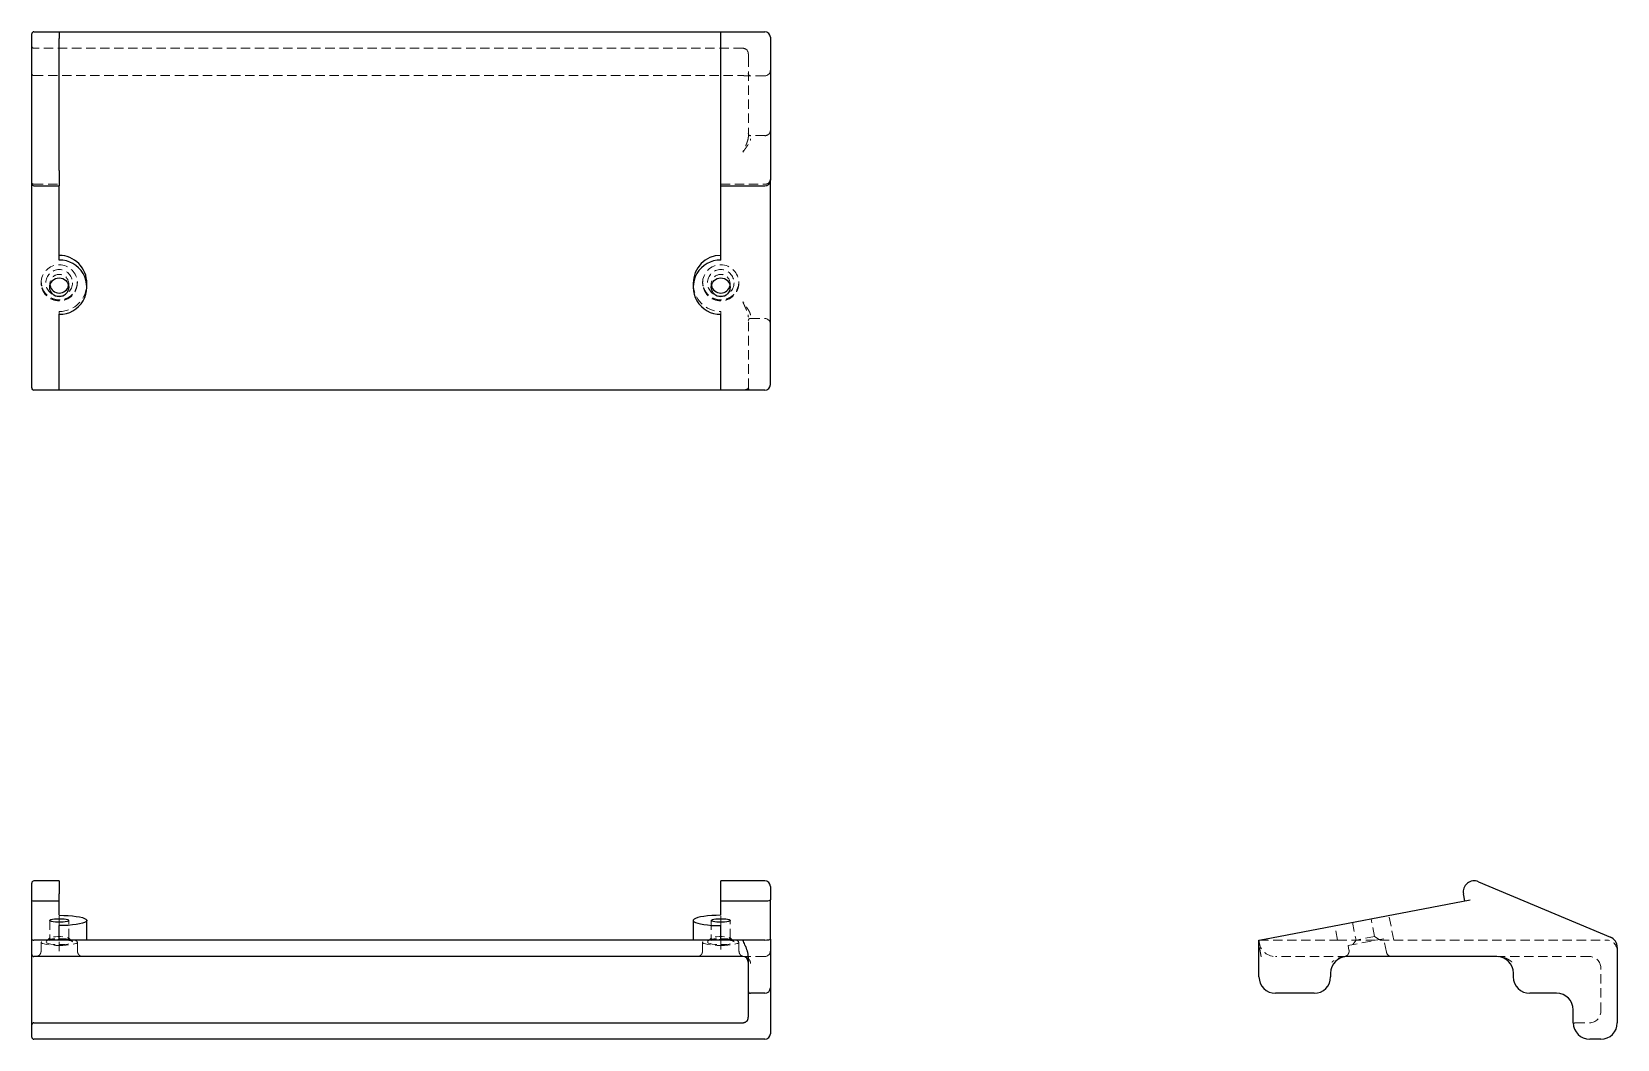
# Model space of a CAD drawing. Header units: millimetres. Extents: x 33 to 248, y 46 to 183.
import ezdxf

# ---------------------------------------------------------------- set-up
doc = ezdxf.new("R2010")
doc.units = ezdxf.units.MM
doc.linetypes.add('HIDDEN', pattern=[1.905, 1.27, -0.635])

msp = doc.modelspace()

# ---------------------------------------------------------------- linework, layer by layer
at = {"color": 7, "linetype": 'Continuous', "lineweight": 25}
for p, q in [((33.32, 182.64), (36.75, 182.64)), ((36.75, 182.64), (36.75, 181.72)), ((36.75, 182.64), (126.28, 182.64)), ((126.28, 182.64), (132.25, 182.64)), ((126.28, 181.72), (126.28, 182.64)), ((33.02, 181.61), (33.02, 182.34)), ((33.02, 163.74), (33.02, 181.61)), ((36.75, 163.86), (36.75, 181.72)), ((126.28, 163.86), (126.28, 181.72)), ((133, 181.89), (133, 181.43)), ((133, 181.43), (133, 163.57)), ((33.02, 162.09), (33.02, 163.74)), ((36.75, 163.86), (36.75, 161.79)), ((126.28, 161.79), (126.28, 163.86)), ((133, 163.57), (133, 162.53)), ((33.02, 134.44), (33.02, 162.09)), ((33.32, 161.79), (36.75, 161.79)), ((36.75, 151.73), (36.75, 161.79)), ((126.28, 161.79), (132.25, 161.79)), ((126.28, 151.73), (126.28, 161.79)), ((133, 134.88), (133, 162.53)), ((40.48, 148.06), (40.48, 148.57)), ((122.55, 148.57), (122.55, 148.06)), ((36.75, 134.14), (36.75, 144.4)), ((126.28, 134.14), (126.28, 144.4)), ((36.75, 134.14), (33.32, 134.14)), ((126.28, 134.14), (36.75, 134.14)), ((129.27, 134.14), (126.28, 134.14)), ((132.25, 134.14), (129.27, 134.14)), ((33.02, 66), (33.02, 67.42)), ((36.75, 67.72), (33.32, 67.72)), ((36.75, 67.72), (36.75, 65.95)), ((132.25, 67.72), (126.28, 67.72)), ((126.28, 65.95), (126.28, 67.72)), ((133, 66.97), (133, 66.09)), ((228.86, 67.6), (246.72, 60.09)), ((33.02, 65.07), (33.02, 66)), ((33.02, 59.77), (33.02, 65.07)), ((33.32, 65.02), (36.75, 65.02)), ((36.75, 65.02), (36.75, 65.95)), ((36.75, 63.06), (36.75, 65.02)), ((126.28, 65.02), (126.28, 65.95)), ((126.28, 63.06), (126.28, 65.02)), ((126.28, 65.02), (132.25, 65.02)), ((133, 66.09), (133, 65.16)), ((133, 59.85), (133, 65.16)), ((199.88, 59.85), (227.72, 65.16)), ((226.99, 65.02), (226.81, 65.95)), ((40.48, 59.71), (40.48, 62.36)), ((122.55, 62.36), (122.55, 59.71)), ((36.75, 59.71), (36.75, 61.67)), ((126.28, 59.71), (126.28, 61.67)), ((33.02, 57.77), (33.02, 59.77)), ((36.75, 59.71), (33.32, 59.71)), ((126.28, 59.71), (36.75, 59.71)), ((129.27, 59.71), (126.28, 59.71)), ((132.25, 59.71), (129.27, 59.71)), ((133, 59.85), (133, 54.74)), ((199.14, 59.71), (199.88, 59.85)), ((199.14, 54.74), (199.14, 59.71)), ((247.64, 58.72), (247.64, 48.52)), ((33.02, 55.98), (33.02, 57.77)), ((33.02, 50.01), (33.02, 55.98)), ((129.27, 57.47), (33.32, 57.47)), ((130.02, 54.74), (130.02, 57.44)), ((231.33, 57.47), (211.08, 57.47)), ((130.02, 52.8), (130.02, 54.74)), ((133, 54.74), (133, 53.25)), ((208.84, 55.23), (208.84, 54.74)), ((233.57, 54.74), (233.57, 55.23)), ((130.02, 50.26), (130.02, 52.8)), ((132.25, 52.5), (130.31, 52.5)), ((133, 53.25), (133, 50.26)), ((206.6, 52.5), (201.38, 52.5)), ((239.43, 52.5), (235.8, 52.5)), ((33.02, 48.22), (33.02, 50.01)), ((130.02, 49.26), (130.02, 50.26)), ((133, 50.26), (133, 48.52)), ((241.67, 48.52), (241.67, 50.26)), ((33.02, 46.58), (33.02, 48.22)), ((33.32, 48.52), (129.27, 48.52)), ((133, 48.52), (133, 47.03)), ((132.25, 46.28), (33.32, 46.28)), ((245.4, 46.28), (243.91, 46.28))]:
    msp.add_line(p, q, dxfattribs=at)
at = {"color": 7, "linetype": 'HIDDEN', "lineweight": 18}
for p, q in [((129.27, 180.4), (33.32, 180.4)), ((130.02, 178.91), (130.02, 179.65)), ((130.02, 168.38), (130.02, 178.91)), ((33.32, 176.69), (129.27, 176.69)), ((130.31, 176.67), (130, 176.67)), ((132.25, 176.67), (130.31, 176.67)), ((132.25, 168.57), (130.31, 168.57)), ((33.32, 161.99), (36.75, 161.99)), ((126.28, 161.99), (132.25, 161.99)), ((34.29, 148.85), (34.29, 148.62)), ((34.39, 148.21), (34.29, 148.85)), ((35.47, 148.53), (35.47, 148.06)), ((38.03, 148.06), (38.03, 148.53)), ((39.21, 148.62), (39.21, 148.85)), ((123.82, 148.85), (123.82, 148.62)), ((123.92, 148.21), (123.82, 148.85)), ((125, 148.53), (125, 148.06)), ((127.57, 148.06), (127.57, 148.53)), ((128.75, 148.62), (128.75, 148.85)), ((36.75, 144.77), (36.75, 144.4)), ((126.28, 144.77), (126.28, 144.4)), ((130.02, 136.38), (130.02, 144.02)), ((130.31, 143.84), (132.25, 143.84)), ((130.02, 134.44), (130.02, 136.38)), ((33.02, 134.44), (33.02, 134.44)), ((35.47, 62.36), (35.47, 59.94)), ((36.75, 61.67), (36.75, 63.06)), ((38.03, 59.94), (38.03, 62.36)), ((125, 62.36), (125, 59.94)), ((126.28, 61.67), (126.28, 63.06)), ((127.57, 59.94), (127.57, 62.36)), ((214.79, 60.18), (214.32, 62.6)), ((217.37, 59.71), (216.73, 63.06)), ((209.77, 59.71), (209.4, 61.67)), ((211.8, 62.12), (212.27, 59.7)), ((214.79, 60.18), (212.27, 59.7)), ((215.4, 59.77), (214.79, 60.18)), ((34.29, 59.43), (34.29, 58.22)), ((35.49, 59.99), (34.98, 59.5)), ((36.75, 58.22), (36.75, 59.71)), ((38.52, 59.5), (38.01, 59.99)), ((39.21, 58.22), (39.21, 59.43)), ((123.82, 59.43), (123.82, 58.22)), ((125.03, 59.99), (124.51, 59.5)), ((126.28, 59.71), (126.28, 58.22)), ((128.06, 59.5), (127.54, 59.99)), ((128.75, 58.22), (128.75, 59.43)), ((199.14, 59.71), (209.77, 59.71)), ((209.77, 59.71), (217.37, 59.71)), ((211.2, 58.97), (216.04, 59.89)), ((211.2, 58.97), (211.32, 58.36)), ((212.27, 59.7), (211.85, 59.09)), ((216.39, 58.08), (216.04, 59.89)), ((217.37, 59.71), (246.14, 59.71)), ((132.25, 57.47), (129.27, 57.47)), ((211.08, 57.47), (201.38, 57.47)), ((243.91, 57.47), (231.33, 57.47)), ((245.4, 50.01), (245.4, 55.98)), ((241.99, 48.52), (243.91, 48.52))]:
    msp.add_line(p, q, dxfattribs=at)
at = {"color": 7, "linetype": 'Continuous', "lineweight": 25, "flags": 128}
for points in [[(36.75, 62.6), (37.09, 62.59), (37.41, 62.57), (37.69, 62.53), (37.89, 62.47), (38, 62.41), (38.03, 62.35), (37.96, 62.28), (37.8, 62.23), (37.56, 62.18), (37.26, 62.14), (36.92, 62.13), (36.57, 62.13), (36.24, 62.14), (35.94, 62.18), (35.7, 62.23), (35.54, 62.28), (35.47, 62.35), (35.49, 62.41), (35.61, 62.47), (35.81, 62.53), (36.08, 62.57), (36.4, 62.59), (36.75, 62.6)], [(36.75, 63.06), (37.36, 63.05), (37.96, 63.02), (38.52, 62.98), (39.04, 62.91), (39.49, 62.84), (39.87, 62.75), (40.16, 62.64), (40.36, 62.53), (40.47, 62.42), (40.47, 62.31), (40.36, 62.19), (40.16, 62.08), (39.87, 61.98), (39.49, 61.89), (39.04, 61.81), (38.52, 61.75), (37.96, 61.7), (37.36, 61.67), (36.75, 61.67)], [(126.28, 63.06), (125.67, 63.05), (125.07, 63.02), (124.51, 62.98), (123.99, 62.91), (123.54, 62.84), (123.16, 62.75), (122.87, 62.64), (122.67, 62.53), (122.57, 62.42), (122.57, 62.31), (122.67, 62.19), (122.87, 62.08), (123.16, 61.98), (123.54, 61.89), (123.99, 61.81), (124.51, 61.75), (125.07, 61.7), (125.67, 61.67), (126.28, 61.67)], [(126.28, 62.6), (126.63, 62.59), (126.95, 62.57), (127.22, 62.53), (127.42, 62.47), (127.54, 62.41), (127.56, 62.35), (127.49, 62.28), (127.33, 62.23), (127.09, 62.18), (126.8, 62.14), (126.46, 62.13), (126.11, 62.13), (125.77, 62.14), (125.48, 62.18), (125.24, 62.23), (125.08, 62.28), (125.01, 62.35), (125.03, 62.41), (125.15, 62.47), (125.35, 62.53), (125.62, 62.57), (125.94, 62.59), (126.28, 62.6)]]:
    msp.add_lwpolyline(points, dxfattribs=at)
at = {"color": 7, "linetype": 'HIDDEN', "lineweight": 18, "flags": 128}
for points in [[(36.75, 59.7), (36.4, 59.71), (36.08, 59.74), (35.81, 59.78), (35.61, 59.83), (35.49, 59.9), (35.47, 59.96), (35.54, 60.03), (35.7, 60.08), (35.94, 60.13), (36.24, 60.16), (36.57, 60.18), (36.92, 60.18), (37.26, 60.16), (37.56, 60.13), (37.8, 60.08), (37.96, 60.03), (38.03, 59.96), (38, 59.9), (37.89, 59.83), (37.69, 59.78), (37.41, 59.74), (37.09, 59.71), (36.75, 59.7)], [(126.28, 59.7), (125.94, 59.71), (125.62, 59.74), (125.35, 59.78), (125.15, 59.83), (125.03, 59.9), (125.01, 59.96), (125.08, 60.03), (125.24, 60.08), (125.48, 60.13), (125.77, 60.16), (126.11, 60.18), (126.46, 60.18), (126.8, 60.16), (127.09, 60.13), (127.33, 60.08), (127.49, 60.03), (127.56, 59.96), (127.54, 59.9), (127.42, 59.83), (127.22, 59.78), (126.95, 59.74), (126.63, 59.71), (126.28, 59.7)], [(36.75, 58.97), (37.23, 58.98), (37.69, 59.01), (38.12, 59.05), (38.49, 59.11), (38.8, 59.18), (39.02, 59.26), (39.16, 59.34), (39.21, 59.43), (39.16, 59.52), (39.02, 59.61), (38.8, 59.69), (38.49, 59.76), (38.12, 59.81), (37.69, 59.86), (37.23, 59.88), (36.75, 59.89), (36.27, 59.88), (35.81, 59.86), (35.38, 59.81), (35.01, 59.76), (34.7, 59.69), (34.47, 59.61), (34.33, 59.52), (34.29, 59.43), (34.33, 59.34), (34.47, 59.26), (34.7, 59.18), (35.01, 59.11), (35.38, 59.05), (35.81, 59.01), (36.27, 58.98), (36.75, 58.97)], [(36.75, 59.09), (37.16, 59.1), (37.56, 59.13), (37.91, 59.17), (38.2, 59.23), (38.41, 59.3), (38.53, 59.37), (38.55, 59.45), (38.48, 59.53), (38.31, 59.6), (38.06, 59.66), (37.74, 59.71), (37.37, 59.75), (36.96, 59.77), (36.54, 59.77), (36.13, 59.75), (35.76, 59.71), (35.44, 59.66), (35.19, 59.6), (35.02, 59.53), (34.95, 59.45), (34.97, 59.37), (35.09, 59.3), (35.3, 59.23), (35.59, 59.17), (35.94, 59.13), (36.33, 59.1), (36.75, 59.09)], [(126.28, 58.97), (126.77, 58.98), (127.23, 59.01), (127.65, 59.05), (128.03, 59.11), (128.33, 59.18), (128.56, 59.26), (128.7, 59.34), (128.75, 59.43), (128.7, 59.52), (128.56, 59.61), (128.33, 59.69), (128.03, 59.76), (127.65, 59.81), (127.23, 59.86), (126.77, 59.88), (126.28, 59.89), (125.8, 59.88), (125.34, 59.86), (124.92, 59.81), (124.54, 59.76), (124.24, 59.69), (124.01, 59.61), (123.87, 59.52), (123.82, 59.43), (123.87, 59.34), (124.01, 59.26), (124.24, 59.18), (124.54, 59.11), (124.92, 59.05), (125.34, 59.01), (125.8, 58.98), (126.28, 58.97)], [(126.28, 59.09), (126.7, 59.1), (127.09, 59.13), (127.44, 59.17), (127.73, 59.23), (127.94, 59.3), (128.06, 59.37), (128.09, 59.45), (128.01, 59.53), (127.85, 59.6), (127.6, 59.66), (127.28, 59.71), (126.9, 59.75), (126.49, 59.77), (126.08, 59.77), (125.67, 59.75), (125.29, 59.71), (124.97, 59.66), (124.72, 59.6), (124.56, 59.53), (124.48, 59.45), (124.51, 59.37), (124.63, 59.3), (124.84, 59.23), (125.12, 59.17), (125.47, 59.13), (125.87, 59.1), (126.28, 59.09)]]:
    msp.add_lwpolyline(points, dxfattribs=at)
at = {"color": 7, "linetype": 'HIDDEN', "lineweight": 18}
for centre, radius in [((36.74, 148.65), 2.45), ((36.74, 148.65), 1.8), ((126.28, 148.65), 2.45), ((126.28, 148.65), 1.8)]:
    msp.add_circle(centre, radius, dxfattribs=at)
at = {"color": 7, "linetype": 'Continuous', "lineweight": 25}
for centre in [(36.74, 148.05), (126.28, 148.05)]:
    msp.add_circle(centre, 1.28, dxfattribs=at)
for centre, radius, start, end in [((33.32, 182.34), 0.298, 90, 180), ((132.25, 181.89), 0.746, 0, 90), ((33.32, 162.09), 0.298, 180, 270), ((132.25, 162.53), 0.746, 270, 0), ((36.8, 148.06), 3.67, 269.2014, 90.7986), ((126.23, 148.06), 3.67, 89.2014, 270.7986), ((36.74, 148.54), 1.27, 191.0757, 270.4626), ((36.76, 148.54), 1.27, 269.5374, 348.9243), ((126.27, 148.54), 1.27, 191.0757, 270.4626), ((126.3, 148.54), 1.27, 269.5374, 348.9243), ((33.32, 134.44), 0.298, 180, 246.5042), ((132.25, 134.88), 0.746, 270, 0), ((33.32, 67.42), 0.298, 90, 180), ((132.25, 66.97), 0.746, 0, 90), ((228.28, 66.23), 1.49, 67.2054, 190.7843), ((33.24, 65.46), 0.446, 239.5236, 279.2801), ((132.43, 66.12), 1.12, 260.7199, 300.4764), ((246.14, 58.72), 1.49, 0, 67.2054), ((33.32, 57.77), 0.298, 180, 270), ((129.27, 56.73), 0.746, 0, 90), ((211.08, 55.23), 2.24, 90, 180), ((231.33, 55.23), 2.24, 0, 90), ((201.38, 54.74), 2.24, 180, 270), ((206.6, 54.74), 2.24, 270, 0), ((235.8, 54.74), 2.24, 180, 270), ((130.31, 52.8), 0.298, 180, 270), ((132.25, 53.25), 0.746, 270, 0), ((239.43, 50.26), 2.24, 0, 90), ((33.32, 48.22), 0.298, 90, 180), ((129.27, 49.26), 0.746, 314.4153, 0), ((243.91, 48.52), 2.24, 180, 270), ((245.4, 48.52), 2.24, 270, 0), ((33.32, 46.58), 0.298, 180, 270), ((132.25, 47.03), 0.746, 270, 0)]:
    msp.add_arc(centre, radius, start, end, dxfattribs=at)
at = {"color": 7, "linetype": 'HIDDEN', "lineweight": 18}
for centre, radius, start, end in [((33.32, 180.7), 0.298, 180, 270), ((129.27, 179.65), 0.746, 0, 90), ((33.32, 176.99), 0.298, 180, 270), ((130.31, 176.97), 0.298, 180, 270), ((132.25, 177.41), 0.746, 270, 0), ((130.31, 168.86), 0.298, 180, 270), ((132.25, 169.31), 0.746, 270, 0), ((33.31, 162.29), 0.296, 180.515, 270.5059), ((132.26, 162.73), 0.74, 269.4941, 359.485), ((36.75, 148.51), 1.28, 350.1812, 189.8188), ((126.28, 148.51), 1.28, 350.1812, 189.8188), ((130.31, 143.54), 0.298, 90, 180), ((132.25, 143.09), 0.746, 0, 90), ((130.31, 134.44), 0.298, 180, 270), ((132.25, 58.22), 0.746, 270, 0), ((201.38, 59.71), 2.24, 180, 270), ((246.14, 58.22), 1.49, 0, 90), ((243.91, 55.98), 1.49, 0, 90), ((243.91, 50.01), 1.49, 270, 0), ((241.99, 48.22), 0.298, 90, 188.8499)]:
    msp.add_arc(centre, radius, start, end, dxfattribs=at)
at = {"color": 7, "linetype": 'Continuous', "lineweight": 25}
for centre, major_axis, ratio, start_param, end_param in [((36.75, 148.57), (0, -3.8), 0.982339, 1.570796, 3.141593), ((126.28, 148.57), (0, -3.8), 0.982339, 3.141593, 4.712389), ((132.25, 59.85), (0.746, 0), 0.190476, 4.712389, 6.283185)]:
    msp.add_ellipse(centre, major_axis=major_axis, ratio=ratio, start_param=start_param, end_param=end_param, dxfattribs=at)
at = {"color": 7, "linetype": 'HIDDEN', "lineweight": 18}
for centre, start_param, end_param in [((36.75, 148.57), 0, 1.570796), ((126.28, 148.57), 4.712389, 6.283185)]:
    msp.add_ellipse(centre, major_axis=(0, -3.8), ratio=0.982339, start_param=start_param, end_param=end_param, dxfattribs=at)
for points, knots in [([(129.27, 176.69), (129.33, 176.69), (129.46, 176.69), (129.64, 176.68), (129.82, 176.67), (129.91, 176.67), (129.96, 176.67)], [0, 0, 0, 0, 0.240739, 0.486023, 0.738096, 1, 1, 1, 1]), ([(130.02, 168.38), (130.01, 168.35), (130.01, 168.3), (130, 168.22), (129.99, 168.13), (129.96, 168.03), (129.93, 167.92), (129.9, 167.8), (129.85, 167.68), (129.8, 167.54), (129.73, 167.36), (129.62, 167.11), (129.47, 166.75), (129.34, 166.48), (129.27, 166.33)], [0, 0, 0, 0, 0.042168, 0.087534, 0.136188, 0.188203, 0.243641, 0.30255, 0.364972, 0.430942, 0.50049, 0.620871, 0.787367, 1, 1, 1, 1]), ([(129.27, 166.33), (129.31, 166.38), (129.38, 166.48), (129.48, 166.63), (129.58, 166.76), (129.67, 166.89), (129.75, 167), (129.82, 167.1), (129.88, 167.2), (129.96, 167.32), (130.05, 167.46), (130.15, 167.63), (130.22, 167.78), (130.27, 167.92), (130.31, 168.04), (130.31, 168.1), (130.31, 168.14)], [0, 0, 0, 0, 0.080878, 0.156472, 0.226785, 0.291823, 0.351593, 0.406103, 0.455364, 0.499391, 0.59928, 0.691885, 0.777641, 0.857094, 0.930929, 1, 1, 1, 1]), ([(34.37, 148.21), (34.37, 148.22), (34.29, 148.42), (34.29, 148.65), (34.29, 148.85)], [0, 0, 0, 0, 0.060634, 1, 1, 1, 1]), ([(39.21, 148.85), (39.2, 148.65), (39.17, 148.27), (38.98, 147.74), (38.72, 147.31), (38.41, 146.97), (38.09, 146.72), (37.64, 146.48), (37.05, 146.31), (36.44, 146.33), (35.94, 146.46), (35.52, 146.65), (35.08, 146.97), (34.68, 147.45), (34.43, 147.89), (34.39, 148.16), (34.39, 148.21)], [0, 0, 0, 0, 0.0842, 0.16149, 0.231654, 0.294556, 0.350553, 0.403708, 0.505936, 0.603439, 0.656429, 0.720461, 0.795665, 0.882441, 0.981083, 1, 1, 1, 1]), ([(123.91, 148.21), (123.9, 148.22), (123.83, 148.42), (123.83, 148.65), (123.82, 148.85)], [0, 0, 0, 0, 0.0606344, 1, 1, 1, 1]), ([(128.75, 148.85), (128.73, 148.65), (128.71, 148.27), (128.51, 147.74), (128.25, 147.31), (127.95, 146.97), (127.62, 146.72), (127.18, 146.48), (126.59, 146.31), (125.97, 146.33), (125.48, 146.46), (125.06, 146.65), (124.61, 146.97), (124.22, 147.45), (123.97, 147.89), (123.93, 148.16), (123.92, 148.21)], [0, 0, 0, 0, 0.0841996, 0.1614898, 0.2316536, 0.2945555, 0.3505534, 0.4037084, 0.5059357, 0.6034394, 0.6564292, 0.7204613, 0.7956651, 0.8824405, 0.9810829, 1, 1, 1, 1]), ([(129.27, 146.08), (129.3, 146.02), (129.35, 145.9), (129.43, 145.73), (129.5, 145.57), (129.56, 145.43), (129.62, 145.31), (129.66, 145.19), (129.71, 145.1), (129.77, 144.95), (129.84, 144.76), (129.92, 144.53), (129.97, 144.34), (130.01, 144.17), (130.01, 144.07), (130.02, 144.02)], [0, 0, 0, 0, 0.085177, 0.163861, 0.236053, 0.301755, 0.360968, 0.413694, 0.459938, 0.499704, 0.622268, 0.733324, 0.833083, 0.921836, 1, 1, 1, 1]), ([(130.31, 144.27), (130.31, 144.29), (130.31, 144.33), (130.3, 144.39), (130.28, 144.46), (130.25, 144.54), (130.22, 144.62), (130.18, 144.71), (130.13, 144.8), (130.07, 144.9), (130.01, 145.01), (129.93, 145.14), (129.81, 145.31), (129.66, 145.53), (129.48, 145.79), (129.34, 145.98), (129.27, 146.08)], [0, 0, 0, 0, 0.040942, 0.083461, 0.127765, 0.174038, 0.222442, 0.273118, 0.326188, 0.381762, 0.439931, 0.500777, 0.594017, 0.708255, 0.843569, 1, 1, 1, 1]), ([(130.02, 134.44), (130.01, 134.43), (130.01, 134.41), (130, 134.39), (129.98, 134.36), (129.95, 134.34), (129.91, 134.31), (129.86, 134.28), (129.81, 134.26), (129.71, 134.22), (129.54, 134.16), (129.37, 134.14), (129.27, 134.14)], [0, 0, 0, 0, 0.054386, 0.11129, 0.170601, 0.23221, 0.296023, 0.361963, 0.429979, 0.500054, 0.704911, 1, 1, 1, 1]), ([(34.29, 58.22), (34.28, 58.12), (34.26, 57.98), (34.17, 57.81), (34.07, 57.69), (33.95, 57.59), (33.78, 57.5), (33.63, 57.48), (33.54, 57.47)], [0, 0, 0, 0, 0.239457, 0.368361, 0.5, 0.631639, 0.760543, 1, 1, 1, 1]), ([(39.96, 57.47), (39.86, 57.48), (39.72, 57.5), (39.54, 57.59), (39.43, 57.69), (39.33, 57.81), (39.24, 57.98), (39.22, 58.12), (39.21, 58.22)], [0, 0, 0, 0, 0.239457, 0.368361, 0.5, 0.631639, 0.760543, 1, 1, 1, 1]), ([(123.82, 58.22), (123.81, 58.12), (123.8, 57.98), (123.7, 57.81), (123.61, 57.69), (123.49, 57.59), (123.31, 57.5), (123.17, 57.48), (123.08, 57.47)], [0, 0, 0, 0, 0.239457, 0.368361, 0.5, 0.631639, 0.760543, 1, 1, 1, 1]), ([(129.49, 57.47), (129.4, 57.48), (129.25, 57.5), (129.08, 57.59), (128.96, 57.69), (128.87, 57.81), (128.77, 57.98), (128.76, 58.12), (128.75, 58.22)], [0, 0, 0, 0, 0.239457, 0.368361, 0.5, 0.631639, 0.760543, 1, 1, 1, 1]), ([(199.44, 57.44), (199.43, 57.49), (199.41, 57.57), (199.39, 57.71), (199.36, 57.85), (199.34, 57.99), (199.31, 58.14), (199.28, 58.29), (199.26, 58.45), (199.22, 58.7), (199.16, 59.13), (199.14, 59.49), (199.14, 59.71)], [0, 0, 0, 0, 0.054386, 0.11129, 0.170601, 0.23221, 0.296023, 0.361963, 0.429979, 0.500054, 0.704911, 1, 1, 1, 1]), ([(211.32, 58.36), (211.33, 58.31), (211.34, 58.21), (211.32, 58.04), (211.26, 57.88), (211.17, 57.74), (211.04, 57.62), (210.9, 57.53), (210.74, 57.48), (210.64, 57.48), (210.59, 57.47)], [0, 0, 0, 0, 0.114347, 0.237359, 0.366911, 0.5, 0.633089, 0.762641, 0.885653, 1, 1, 1, 1]), ([(217.12, 57.47), (217.04, 57.48), (216.86, 57.5), (216.64, 57.63), (216.46, 57.83), (216.41, 58), (216.39, 58.08)], [0, 0, 0, 0, 0.242382, 0.5, 0.757618, 1, 1, 1, 1]), ([(130.31, 56.55), (130.31, 56.58), (130.31, 56.63), (130.3, 56.71), (130.28, 56.78), (130.25, 56.86), (130.22, 56.93), (130.18, 57.01), (130.13, 57.08), (130.07, 57.14), (130.01, 57.2), (129.93, 57.27), (129.81, 57.34), (129.66, 57.41), (129.48, 57.46), (129.34, 57.47), (129.27, 57.47)], [0, 0, 0, 0, 0.040942, 0.083461, 0.127765, 0.174038, 0.222442, 0.273118, 0.326188, 0.381762, 0.439931, 0.500777, 0.594017, 0.708255, 0.843569, 1, 1, 1, 1]), ([(211.08, 57.47), (211.02, 57.47), (210.9, 57.47), (210.73, 57.46), (210.57, 57.44), (210.43, 57.41), (210.31, 57.39), (210.19, 57.36), (210.1, 57.33), (209.95, 57.29), (209.76, 57.21), (209.53, 57.1), (209.34, 56.98), (209.17, 56.86), (209.07, 56.77), (209.02, 56.73)], [0, 0, 0, 0, 0.085177, 0.163861, 0.236053, 0.301755, 0.360968, 0.413694, 0.459938, 0.499704, 0.622268, 0.733324, 0.833083, 0.921836, 1, 1, 1, 1]), ([(233.38, 56.73), (233.35, 56.75), (233.3, 56.8), (233.22, 56.87), (233.13, 56.93), (233.03, 57), (232.92, 57.07), (232.8, 57.13), (232.68, 57.2), (232.54, 57.25), (232.36, 57.32), (232.11, 57.39), (231.75, 57.46), (231.48, 57.47), (231.33, 57.47)], [0, 0, 0, 0, 0.042168, 0.087534, 0.136188, 0.188203, 0.243641, 0.30255, 0.364972, 0.430942, 0.50049, 0.620871, 0.787367, 1, 1, 1, 1])]:
    msp.add_open_spline(points, degree=3, knots=knots, dxfattribs=at)
at = {"color": 7, "linetype": 'Continuous', "lineweight": 25}
for points, knots in [([(33.02, 134.44), (33.02, 134.36), (33.05, 134.28), (33.16, 134.17), (33.24, 134.14), (33.32, 134.14)], [0, 0, 0, 0, 0.5, 0.5, 1, 1, 1, 1]), ([(33.02, 59.77), (33.02, 59.75), (33.05, 59.74), (33.16, 59.72), (33.24, 59.71), (33.32, 59.71)], [0, 0, 0, 0, 0.5, 0.5, 1, 1, 1, 1]), ([(130.02, 57.44), (130.01, 57.49), (130.01, 57.57), (130, 57.71), (129.98, 57.85), (129.95, 57.99), (129.91, 58.14), (129.86, 58.29), (129.81, 58.45), (129.71, 58.7), (129.54, 59.13), (129.37, 59.49), (129.27, 59.71)], [0, 0, 0, 0, 0.054386, 0.11129, 0.170601, 0.23221, 0.296023, 0.361963, 0.429979, 0.500054, 0.704911, 1, 1, 1, 1]), ([(129.27, 48.52), (129.29, 48.52), (129.35, 48.52), (129.45, 48.54), (129.57, 48.58), (129.69, 48.64), (129.76, 48.71), (129.79, 48.73)], [0, 0, 0, 0, 0.130278, 0.297, 0.50019, 0.790981, 1, 1, 1, 1])]:
    msp.add_open_spline(points, degree=3, knots=knots, dxfattribs=at)

doc.saveas('drawing.dxf')
